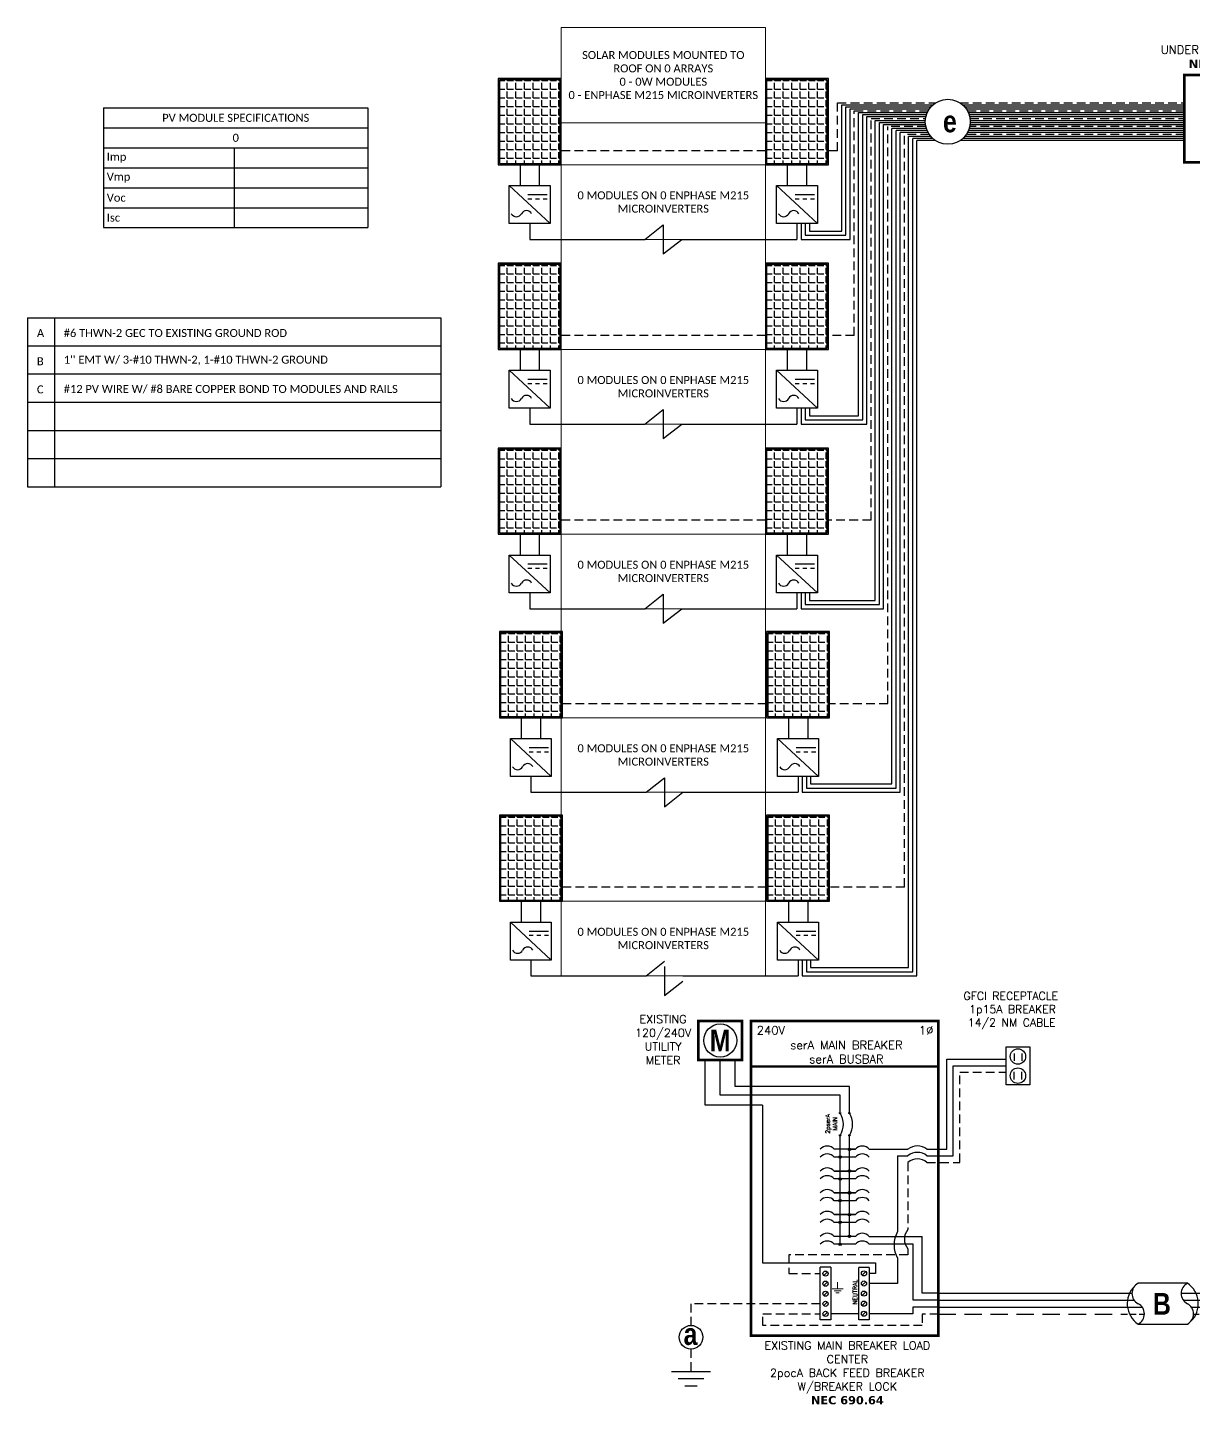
# Model space of a CAD drawing. Header units: feet. Extents: x 14492 to 15290, y 15282 to 15877.
# Drawn here: x 14492 to 14996, y 15282 to 15877 of the extents above; entities that cross this region are included whole.
import ezdxf

# ---------------------------------------------------------------- set-up
doc = ezdxf.new("R2010")
doc.units = ezdxf.units.FT
doc.header["$MEASUREMENT"] = 0
doc.linetypes.add('DASHED', pattern=[0.75, 0.5, -0.25])
doc.linetypes.add('HIDDEN', pattern=[0.375, 0.25, -0.125])
doc.layers.add('TEXT', color=7, linetype='Continuous')
doc.styles.add('ONE LINE TXT', font='techb___.ttf')
doc.styles.get("Standard").update_dxf_attribs({"font": 'simplex.shx'})

# ---------------------------------------------------------------- blocks, each defined once
blk = doc.blocks.new('*T23')
at = {"layer": 'Defpoints', "color": 8, "linetype": 'ByBlock', "lineweight": 0, "transparency": 16777216}
for p, q in [((0, 0), (88.16, 0)), ((0, 0), (0, -409.45)), ((88.16, 0), (88.16, -409.45)), ((0, -41.08), (88.16, -41.08)), ((0, -59.24), (88.16, -59.24)), ((0, -91.46), (88.16, -91.46)), ((0, -138.99), (88.16, -138.99)), ((0, -171.21), (88.16, -171.21)), ((0, -218.74), (88.16, -218.74)), ((0, -250.97), (88.16, -250.97)), ((0, -297.99), (88.16, -297.99)), ((0, -330.21), (88.16, -330.21)), ((0, -377.23), (88.16, -377.23)), ((0, -409.45), (88.16, -409.45))]:
    blk.add_line(p, q, dxfattribs=at)
at = {"color": 0, "linetype": 'Continuous', "transparency": 16777216, "char_height": 3.4544, "width": 83.574, "attachment_point": 5}
for s, insert in [('{\\fCalibri|b0|i0|c0;SOLAR MODULES MOUNTED TO ROOF ON 0 ARRAYS^J0 - 0W MODULES^J0 - ENPHASE M215 MICROINVERTERS', (44.08, -20.54)), ('{\\fCalibri|b0|i0|c0;', (44.08, -50.16)), ('{\\fCalibri|b0|i0|c0;0 MODULES ON 0 ENPHASE M215 MICROINVERTERS', (44.08, -75.35)), ('{\\fCalibri|b0|i0|c0;', (44.08, -115.23)), ('{\\fCalibri|b0|i0|c0;0 MODULES ON 0 ENPHASE M215 MICROINVERTERS', (44.08, -155.1)), ('{\\fCalibri|b0|i0|c0;', (44.08, -194.98)), ('{\\fCalibri|b0|i0|c0;0 MODULES ON 0 ENPHASE M215 MICROINVERTERS', (44.08, -234.86)), ('{\\fCalibri|b0|i0|c0;', (44.08, -274.48)), ('{\\fCalibri|b0|i0|c0;0 MODULES ON 0 ENPHASE M215 MICROINVERTERS', (44.08, -314.1)), ('{\\fCalibri|b0|i0|c0;', (44.08, -353.72)), ('{\\fCalibri|b0|i0|c0;0 MODULES ON 0 ENPHASE M215 MICROINVERTERS', (44.08, -393.34))]:
    blk.add_mtext(s, dxfattribs=dict(at, insert=insert))
blk = doc.blocks.new('*U13')
at = {"color": 7, "linetype": 'Continuous'}
for p, q in [((-7.14, 13.31), (-28.39, 13.31)), ((-28.39, -4.31), (-7.14, -4.31))]:
    blk.add_line(p, q, dxfattribs=at)
at = {"color": 7}
for p, q in [((-35.53, 9), (-31.05, 9)), ((-9.81, 9), (0, 9))]:
    blk.add_line(p, q, dxfattribs=at)
at = {"color": 10}
for p, q in [((-35.53, 6), (-30.11, 6)), ((-8.87, 6), (0, 6))]:
    blk.add_line(p, q, dxfattribs=at)
at = {"color": 253}
for p, q in [((-35.53, 3), (-26.66, 3)), ((-5.41, 3), (0, 3))]:
    blk.add_line(p, q, dxfattribs=at)
at = {"color": 92, "linetype": 'HIDDEN', "ltscale": 10}
for p, q in [((-4.48, 0), (0, 0)), ((-35.53, 0), (-25.72, 0))]:
    blk.add_line(p, q, dxfattribs=at)
at = {"color": 7, "linetype": 'Continuous'}
for centre, start, end in [((-22.54, 4.5), 133.97324, 236.42648), ((-12.99, 4.5), 313.97324, 56.42648)]:
    blk.add_arc(centre, 10.58, start, end, dxfattribs=at)
at = {"linetype": 'Continuous'}
for centre, start, end in [((-26.08, 8.91), 117.66392, 242.33608), ((-4.83, 8.91), 117.66392, 242.33608), ((-30.7, 0.09), 297.66392, 62.33608), ((-9.45, 0.09), 297.66392, 62.33608)]:
    blk.add_arc(centre, 4.98, start, end, dxfattribs=at)
blk = doc.blocks.new('*U21')
at = {"color": 7}
blk.add_line((-79.14, 9), (0, 9), dxfattribs=at)
at = {"color": 10}
blk.add_line((-79.14, 6), (0, 6), dxfattribs=at)
at = {"color": 253}
blk.add_line((-79.14, 3), (0, 3), dxfattribs=at)
at = {"color": 92, "linetype": 'DASHED', "ltscale": 15}
blk.add_line((-79.14, 0), (0, 0), dxfattribs=at)
blk = doc.blocks.new('breakerPanel')
at = {"linetype": 'Continuous'}
h = blk.add_hatch(color=1, dxfattribs=at)
h.dxf.hatch_style = 1
edge = h.paths.add_edge_path()
edge.add_arc((-42.47, 86.8), 0.291, 0, 360)
h = blk.add_hatch(color=1, dxfattribs=at)
h.dxf.hatch_style = 1
edge = h.paths.add_edge_path()
edge.add_arc((-38.44, 86.8), 0.291, 0, 360)
h = blk.add_hatch(color=1, dxfattribs=at)
h.dxf.hatch_style = 1
edge = h.paths.add_edge_path()
edge.add_arc((-42.47, 77.16), 0.291, 0, 360)
h = blk.add_hatch(color=1, dxfattribs=at)
h.dxf.hatch_style = 1
edge = h.paths.add_edge_path()
edge.add_arc((-38.44, 77.16), 0.291, 0, 360)
h = blk.add_hatch(color=1, dxfattribs=at)
h.dxf.hatch_style = 1
edge = h.paths.add_edge_path()
edge.add_arc((-38.44, 71.16), 0.528, 0, 360)
h = blk.add_hatch(color=1, dxfattribs=at)
h.dxf.hatch_style = 1
edge = h.paths.add_edge_path()
edge.add_arc((-42.47, 67.78), 0.528, 0, 360)
h = blk.add_hatch(color=1, dxfattribs=at)
h.dxf.hatch_style = 1
edge = h.paths.add_edge_path()
edge.add_arc((-38.44, 61.76), 0.528, 0, 360)
h = blk.add_hatch(color=1, dxfattribs=at)
h.dxf.hatch_style = 1
edge = h.paths.add_edge_path()
edge.add_arc((-42.47, 58.38), 0.528, 0, 360)
h = blk.add_hatch(color=1, dxfattribs=at)
h.dxf.hatch_style = 1
edge = h.paths.add_edge_path()
edge.add_arc((-42.47, 48.98), 0.528, 0, 360)
h = blk.add_hatch(color=1, dxfattribs=at)
h.dxf.hatch_style = 1
edge = h.paths.add_edge_path()
edge.add_arc((-38.44, 52.36), 0.528, 0, 360)
h = blk.add_hatch(color=1, dxfattribs=at)
h.dxf.hatch_style = 1
edge = h.paths.add_edge_path()
edge.add_arc((-38.44, 42.95), 0.528, 0, 360)
h = blk.add_hatch(color=1, dxfattribs=at)
h.dxf.hatch_style = 1
edge = h.paths.add_edge_path()
edge.add_arc((-42.47, 39.58), 0.528, 0, 360)
h = blk.add_hatch(color=1, dxfattribs=at)
h.dxf.hatch_style = 1
edge = h.paths.add_edge_path()
edge.add_arc((-42.47, 30.17), 0.528, 0, 360)
h = blk.add_hatch(color=1, dxfattribs=at)
h.dxf.hatch_style = 1
edge = h.paths.add_edge_path()
edge.add_arc((-38.44, 33.55), 0.528, 0, 360)
at = {"color": 155, "true_color": 0x647190}
blk.add_line((-80.92, 126.59), (0, 126.59), dxfattribs=at)
at = {"color": 253, "linetype": 'Continuous'}
for p, q in [((-100.73, 90.2), (-100.73, 109.7)), ((-76.04, 90.2), (-100.73, 90.2)), ((-76.04, 90.2), (-76.04, 22.16)), ((-76.04, 22.16), (-27.25, 22.16)), ((-27.25, 22.16), (-27.25, 17.57)), ((-27.25, 17.57), (-29.89, 17.57)), ((-11.01, 0.16), (-29.89, 0.16)), ((0, 3), (-11.01, 3)), ((-11.01, 3), (-11.01, 0.16))]:
    blk.add_line(p, q, dxfattribs=at)
at = {"color": 10, "linetype": 'Continuous'}
for p, q in [((-94.24, 94.51), (-94.24, 109.7)), ((-42.47, 94.51), (-94.24, 94.51)), ((-42.47, 87.09), (-42.47, 94.51)), ((-42.47, 30.17), (-42.47, 76.87)), ((-35.88, 67.78), (-45.04, 67.78)), ((-35.88, 58.38), (-45.04, 58.38)), ((-35.88, 48.98), (-45.04, 48.98)), ((-35.88, 39.58), (-45.04, 39.58)), ((-35.88, 30.17), (-45.04, 30.17)), ((-10.98, 30.17), (-29.89, 30.17)), ((-10.98, 6), (-10.98, 30.17)), ((0, 6), (-10.98, 6))]:
    blk.add_line(p, q, dxfattribs=at)
at = {"color": 7, "linetype": 'Continuous'}
for p, q in [((-87.75, 98.34), (-87.75, 109.7)), ((-38.44, 98.34), (-87.75, 98.34)), ((-38.44, 87.09), (-38.44, 98.34)), ((-38.44, 61.76), (-38.44, 76.87)), ((-35.88, 71.16), (-45.04, 71.16)), ((-38.44, 71.16), (-35.88, 71.16)), ((-45.04, 61.76), (-35.88, 61.76)), ((-35.88, 61.76), (-45.04, 61.76)), ((-38.44, 52.36), (-38.44, 61.76)), ((-45.04, 52.36), (-35.88, 52.36)), ((-35.88, 52.36), (-45.04, 52.36)), ((-38.44, 42.95), (-38.44, 52.36)), ((-45.04, 42.95), (-35.88, 42.95)), ((-35.88, 42.95), (-45.04, 42.95)), ((-38.44, 33.55), (-38.44, 42.95)), ((-35.88, 33.55), (-45.04, 33.55)), ((-6.96, 9), (-6.96, 33.55))]:
    blk.add_line(p, q, dxfattribs=at)
at = {"lineweight": 50}
blk.add_line((-80.92, 106.95), (0, 106.95), dxfattribs=at)
at = {"color": 7}
for p, q in [((-29.89, 33.55), (-6.96, 33.55)), ((0, 9), (-6.96, 9))]:
    blk.add_line(p, q, dxfattribs=at)
at = {"color": 1, "linetype": 'Continuous'}
for p, q in [((-51.03, -2.51), (-51.03, 20.23)), ((-46.49, 20.23), (-51.03, 20.23)), ((-46.49, 20.23), (-46.49, -2.51)), ((-34.43, -2.43), (-34.43, 20.16)), ((-29.89, 20.16), (-34.43, 20.16)), ((-29.89, 20.16), (-29.89, -2.43)), ((-46.49, -2.51), (-51.03, -2.51)), ((-29.89, -2.43), (-34.43, -2.43))]:
    blk.add_line(p, q, dxfattribs=at)
at = {"color": 4, "linetype": 'Continuous'}
for p, q in [((-47.97, 18.28), (-49.55, 16.71)), ((-31.37, 18.35), (-32.94, 16.78)), ((-47.97, 13.93), (-49.55, 12.36)), ((-31.37, 14), (-32.94, 12.43)), ((-47.97, 9.58), (-49.55, 8.01)), ((-31.37, 9.65), (-32.94, 8.08)), ((-47.97, 5.23), (-49.55, 3.66)), ((-47.97, 0.88), (-49.55, -0.69)), ((-31.37, 5.3), (-32.94, 3.73)), ((-31.37, 0.95), (-32.94, -0.62))]:
    blk.add_line(p, q, dxfattribs=at)
at = {"color": 92, "linetype": 'HIDDEN', "ltscale": 15}
for p, q in [((-51.03, 4.44), (-106.89, 4.44)), ((-106.89, 4.44), (-106.89, -4.87)), ((-75.84, -4.96), (-75.84, 0.09)), ((-75.84, 0.09), (-51.03, 0.09)), ((0, 0), (-6.96, 0)), ((-6.96, -4.96), (-75.84, -4.96)), ((-6.96, 0), (-6.96, -4.96)), ((-106.89, -15.1), (-106.89, -24.84))]:
    blk.add_line(p, q, dxfattribs=at)
at = {"color": 92, "linetype": 'Continuous', "ltscale": 15}
blk.add_line((-34.43, 0.09), (-46.49, 0.09), dxfattribs=at)
at = {"lineweight": 50, "const_width": 1.19}
for points in [[(-103.67, 109.7), (-103.67, 126.59), (-84.82, 126.59), (-84.82, 109.7)], [(-80.92, -9.3), (-80.92, 126.59), (0, 126.59), (0, -9.3)]]:
    blk.add_lwpolyline(points, close=True, dxfattribs=at)
at = {"color": 92, "linetype": 'Continuous', "lineweight": 5, "ltscale": 0.05, "flags": 128}
for points in [[(-43.54, 13.81), (-43.54, 10.97)], [(-45.88, 10.97), (-41.2, 10.97)], [(-42.01, 10.1), (-45.07, 10.1)], [(-42.82, 9.23), (-44.25, 9.23)]]:
    blk.add_lwpolyline(points, dxfattribs=at)
at = {"color": 92, "linetype": 'Continuous', "ltscale": 4, "flags": 128}
for points in [[(-115.37, -24.84), (-98.41, -24.84)], [(-101.35, -27.98), (-112.43, -27.98)], [(-104.29, -31.12), (-109.49, -31.12)]]:
    blk.add_lwpolyline(points, dxfattribs=at)
at = {"linetype": 'Continuous'}
blk.add_circle((-94.24, 118.15), 7.15, dxfattribs=at)
at = {"color": 1, "linetype": 'Continuous'}
for centre, radius in [((-42.47, 86.8), 0.291), ((-38.44, 86.8), 0.291), ((-42.47, 77.16), 0.291), ((-38.44, 77.16), 0.291), ((-38.44, 71.16), 0.528), ((-42.47, 67.78), 0.528), ((-38.44, 61.76), 0.528), ((-42.47, 58.38), 0.528), ((-42.47, 48.98), 0.528), ((-38.44, 52.36), 0.528), ((-38.44, 42.95), 0.528), ((-42.47, 39.58), 0.528), ((-42.47, 30.17), 0.528), ((-38.44, 33.55), 0.528)]:
    blk.add_circle(centre, radius, dxfattribs=at)
at = {"color": 4, "linetype": 'Continuous'}
for centre in [(-48.76, 17.49), (-32.16, 17.57), (-48.76, 13.14), (-32.16, 13.21), (-48.76, 8.79), (-32.16, 8.86), (-48.76, 4.44), (-48.76, 0.09), (-32.16, 4.51), (-32.16, 0.16)]:
    blk.add_circle(centre, 1.11, dxfattribs=at)
at = {"color": 7, "linetype": 'Continuous'}
blk.add_circle((-106.89, -9.99), 5.11, dxfattribs=at)
at = {"color": 1, "linetype": 'Continuous'}
for centre, radius, start, end in [((-50.14, 81.98), 9.06, 327.87082, 32.12918), ((-46.11, 81.98), 9.06, 327.87082, 32.12918), ((-48.03, 68.62), 3.93, 40.3392, 139.6608), ((-32.88, 68.62), 3.93, 40.3392, 139.6608), ((-48.03, 65.24), 3.93, 40.3392, 139.6608), ((-32.88, 65.24), 3.93, 40.3392, 139.6608), ((-48.03, 59.21), 3.93, 40.3392, 139.6608), ((-48.03, 55.84), 3.93, 40.3392, 139.6608), ((-32.88, 59.21), 3.93, 40.3392, 139.6608), ((-32.88, 55.84), 3.93, 40.3392, 139.6608), ((-48.03, 49.81), 3.93, 40.3392, 139.6608), ((-32.88, 49.81), 3.93, 40.3392, 139.6608), ((-48.03, 46.43), 3.93, 40.3392, 139.6608), ((-32.88, 46.43), 3.93, 40.3392, 139.6608), ((-48.03, 40.41), 3.93, 40.3392, 139.6608), ((-32.88, 40.41), 3.93, 40.3392, 139.6608), ((-48.03, 37.03), 3.93, 40.3392, 139.6608), ((-32.88, 37.03), 3.93, 40.3392, 139.6608), ((-48.03, 31.01), 3.93, 40.3392, 139.6608), ((-48.03, 27.63), 3.93, 40.3392, 139.6608), ((-32.88, 31.01), 3.93, 40.3392, 139.6608), ((-32.88, 27.63), 3.93, 40.3392, 139.6608)]:
    blk.add_arc(centre, radius, start, end, dxfattribs=at)
at = {"color": 253, "linetype": 'Continuous', "style": 'ONE LINE TXT'}
blk.add_text('M', height=9.38, dxfattribs=at).set_placement((-98.8, 113.43))
at = {"color": 4, "linetype": 'Continuous'}
blk.add_text('NEUTRAL', height=1.874, rotation=90, dxfattribs=at).set_placement((-35.08, 4.08))
at = {"color": 1, "attachment_point": 5}
for s, width, gutter_width, heights, insert, char_height in [('EXISTING\\P120/240V UTILITY METER', 0.0523, 7.17, [0], (-118.95, 118.48), 3.5433), ('240V', 0.1481, 0.75, [0], (-72.39, 122.54), 3.658), ('1∅', 0.1481, 0.75, [0], (-5.31, 122.54), 3.658), ('serA MAIN BREAKER\\PserA BUSBAR', 72.4998, 0.75, [0], (-39.75, 113.14), 3.6576), ('EXISTING MAIN BREAKER LOAD CENTER\\P2pocA BACK FEED BREAKER W/BREAKER LOCK\\P{\\fVerdana|b1|i0|c0|p34;NEC 690.64}', 79.2627, 97.94, [154.49], (-39.35, -25.39), 3.5433)]:
    blk.add_mtext_dynamic_manual_height_columns(s, width=width, gutter_width=gutter_width, heights=heights, dxfattribs=dict(at, insert=insert, char_height=char_height))
at = {"color": 4, "linetype": 'Continuous', "insert": (-46.25, 82.15), "char_height": 1.874, "attachment_point": 5, "rotation": 90}
blk.add_mtext_dynamic_manual_height_columns('2pserA\\PMAIN', width=0.1481, gutter_width=0.75, heights=[0], dxfattribs=at)
at = {"color": 1, "linetype": 'Continuous', "insert": (-110.08, -3.93), "char_height": 9.3833, "attachment_point": 1, "style": 'ONE LINE TXT'}
blk.add_mtext_dynamic_manual_height_columns('{\\W1;\\C256;a}', width=0.1385, gutter_width=2.13, heights=[0], dxfattribs=at)
blk = doc.blocks.new('*U17')
at = {"color": 7}
blk.add_blockref('breakerPanel', (0, 0), dxfattribs=at)
blk = doc.blocks.new('8x8box')
at = {"lineweight": 50, "const_width": 1.19}
blk.add_lwpolyline([(37.78, 0), (0, 0), (0, 37.78), (37.78, 37.78)], close=True, dxfattribs=at)
at = {"color": 1, "char_height": 3.6576, "attachment_point": 5}
for s, width, insert in [(' \\PMOUNTED \\PUNDER SOLAR MODULE\\P{\\fVerdana|b1|i0|c0|p34;NEC 690.34}', 73.0127, (18.01, 51.7)), ('8"x8"  JUNCTION BOX ', 0.4767, (19.03, 19.26))]:
    blk.add_mtext_dynamic_manual_height_columns(s, width=width, gutter_width=7.17, heights=[0], dxfattribs=dict(at, insert=insert))
blk = doc.blocks.new('*T24')
at = {"linetype": 'ByBlock', "lineweight": -2, "transparency": 16777216}
for p, q in [((0, 0), (178.52, 0)), ((0, 0), (0, -72.97)), ((11.58, 0), (11.58, -72.97)), ((178.52, 0), (178.52, -72.97)), ((0, -12.11), (178.52, -12.11)), ((0, -24.28), (178.52, -24.28)), ((0, -36.46), (178.52, -36.46)), ((0, -48.64), (178.52, -48.64)), ((0, -60.81), (178.52, -60.81)), ((0, -72.97), (178.52, -72.97))]:
    blk.add_line(p, q, dxfattribs=at)
at = {"color": 0, "linetype": 'Continuous', "transparency": 16777216, "char_height": 3.4544, "attachment_point": 7}
for s, insert, width in [('{\\fCalibri|b0|i0|c0;A', (4.06, -8.36), 3.4544), ('{\\fCalibri|b0|i0|c0;#6 THWN-2 GEC TO EXISTING GROUND ROD', (15.65, -8.36), 158.8095), ('{\\fCalibri|b0|i0|c0;B', (4.06, -20.53), 3.4544), ("{\\fCalibri|b0|i0|c0;1'' EMT W/ 3-#10 THWN-2, 1-#10 THWN-2 GROUND", (15.65, -20.53), 158.8095), ('{\\fCalibri|b0|i0|c0;C', (4.06, -32.71), 3.4544), ('{\\fCalibri|b0|i0|c0;#12 PV WIRE W/ #8 BARE COPPER BOND TO MODULES AND RAILS', (15.65, -32.71), 158.8095), ('{\\fCalibri|b0|i0|c0;', (4.06, -44.89), 3.4544), ('{\\fCalibri|b0|i0|c0;', (15.65, -44.89), 158.8095), ('{\\fCalibri|b0|i0|c0;', (4.06, -57.06), 3.4544), ('{\\fCalibri|b0|i0|c0;', (15.65, -57.06), 158.8095), ('{\\fCalibri|b0|i0|c0;', (4.06, -69.22), 3.4544), ('{\\fCalibri|b0|i0|c0;', (15.65, -69.22), 158.8095)]:
    blk.add_mtext(s, dxfattribs=dict(at, insert=insert, width=width))
blk = doc.blocks.new('*T22')
at = {"color": 0, "lineweight": -2, "transparency": 16777216}
for p, q in [((0, 0), (114.19, 0)), ((0, 0), (0, -51.69)), ((114.19, 0), (114.19, -51.69)), ((0, -8.62), (114.19, -8.62)), ((0, -17.23), (114.19, -17.23)), ((56.41, -17.23), (56.41, -51.69)), ((0, -25.85), (114.19, -25.85)), ((0, -34.46), (114.19, -34.46)), ((0, -43.08), (114.19, -43.08)), ((0, -51.69), (114.19, -51.69))]:
    blk.add_line(p, q, dxfattribs=at)
at = {"color": 0, "linetype": 'Continuous', "transparency": 16777216, "char_height": 3.4544}
for s, insert, width, attachment_point in [('{\\fCalibri|b0|i0|c0;PV MODULE SPECIFICATIONS', (57.09, -4.31), 111.433, 5), ('{\\fCalibri|b0|i0|c0;0', (57.09, -12.92), 111.433, 5), ('{\\fCalibri|b0|i0|c0;Imp', (1.38, -21.54), 53.6551, 4), ('{\\fCalibri|b0|i0|c0;', (57.78, -21.54), 55.0254, 4), ('{\\fCalibri|b0|i0|c0;Vmp', (1.38, -30.15), 53.6551, 4), ('{\\fCalibri|b0|i0|c0;', (57.78, -30.15), 55.0254, 4), ('{\\fCalibri|b0|i0|c0;Voc', (1.38, -38.77), 53.6551, 4), ('{\\fCalibri|b0|i0|c0;', (57.78, -38.77), 55.0254, 4), ('{\\fCalibri|b0|i0|c0;Isc', (1.38, -47.39), 53.6551, 4), ('{\\fCalibri|b0|i0|c0;', (57.78, -47.39), 55.0254, 4)]:
    blk.add_mtext(s, dxfattribs=dict(at, insert=insert, width=width, attachment_point=attachment_point))
blk = doc.blocks.new('gfci1')
at = {"color": 7, "linetype": 'Continuous'}
for p, q in [((33.46, 0), (33.46, 38.87)), ((33.46, 38.87), (59.14, 38.87)), ((62.57, 41.42), (62.57, 38.21)), ((65.87, 41.42), (65.87, 38.21)), ((62.57, 30.17), (62.57, 33.39)), ((65.87, 30.17), (65.87, 33.39)), ((0, 0), (16.69, 0)), ((24.94, 0), (33.46, 0))]:
    blk.add_line(p, q, dxfattribs=at)
at = {"color": 253, "linetype": 'Continuous'}
for p, q in [((36.28, -2.82), (36.28, 36.06)), ((36.28, 36.06), (59.14, 36.06)), ((12.22, -2.82), (16.69, -2.82)), ((12.22, -2.82), (12.22, -35.5)), ((24.94, -2.82), (36.28, -2.82)), ((12.22, -47.07), (12.22, -57.95)), ((12.22, -57.95), (0, -57.95))]:
    blk.add_line(p, q, dxfattribs=at)
at = {"color": 7}
blk.add_line((16.69, -45.52), (16.69, -45.52), dxfattribs=at)
at = {"color": 7, "linetype": 'Continuous'}
blk.add_lwpolyline([(59.14, 44.31), (69.3, 44.31), (69.3, 27.81), (59.14, 27.81)], close=True, dxfattribs=at)
for centre in [(64.22, 40.06), (64.22, 31.78)]:
    blk.add_circle(centre, 3.33, dxfattribs=at)
blk.add_arc((20.81, -4.99), 6.47, 50.39049, 129.60951, dxfattribs=at)
at = {"color": 253, "linetype": 'Continuous'}
for centre, radius, start, end in [((20.81, -7.8), 6.47, 50.39049, 129.60951), ((22.72, -41.29), 11.99, 151.17036, 208.82964)]:
    blk.add_arc(centre, radius, start, end, dxfattribs=at)
at = {"layer": 'TEXT', "color": 92, "linetype": 'HIDDEN', "ltscale": 15}
for p, q in [((39.09, -5.63), (39.09, 33.24)), ((39.09, 33.24), (59.14, 33.24)), ((16.69, -5.63), (16.69, -34.69)), ((24.94, -5.63), (39.09, -5.63)), ((16.69, -45.52), (-34.69, -45.52)), ((-34.69, -45.52), (-34.69, -53.67)), ((16.69, -42.94), (16.69, -45.52)), ((-34.69, -53.67), (-21.14, -53.67))]:
    blk.add_line(p, q, dxfattribs=at)
at = {"layer": 'TEXT', "color": 92, "linetype": 'Continuous', "ltscale": 15}
for centre, start, end in [((20.81, -10.62), 50.39049, 129.60951), ((21.67, -38.81), 140.39049, 219.60951)]:
    blk.add_arc(centre, 6.47, start, end, dxfattribs=at)
at = {"layer": 'TEXT', "color": 1, "insert": (27.72, 67.97), "char_height": 3.4544, "attachment_point": 1}
blk.add_mtext_dynamic_manual_height_columns('\\A1;\\pi12.999;GFCI RECEPTACLE\\P\\pi15.467;1p15A BREAKER\\P\\pi14.891;14/2 NM CABLE', width=71.8931, gutter_width=92.23, heights=[24.13], dxfattribs=at)

msp = doc.modelspace()

# ---------------------------------------------------------------- hatches: boundary and pattern name
at = {"linetype": 'Continuous'}
h = msp.add_hatch(dxfattribs=at)
h.set_pattern_fill('ANGLE', color=256, scale=13.54666)
h.set_pattern_definition([(0, (14759.2367, 3836.1216), (0, 3.7253315), [2.709332, -1.0159995]), (90, (14759.2367, 3836.1216), (-3.7253315, 2e-16), [2.709332, -1.0159995])])
h.paths.add_polyline_path([(14696.23, 15854.42), (14696.23, 15818.24), (14722.46, 15818.24), (14722.46, 15854.42)])
h = msp.add_hatch(dxfattribs=at)
h.set_pattern_fill('ANGLE', color=256, scale=13.54666)
h.set_pattern_definition([(0, (14874.6565, 3836.1216), (0, 3.7253315), [2.709332, -1.0159995]), (90, (14874.6565, 3836.1216), (-3.7253315, 2e-16), [2.709332, -1.0159995])])
h.paths.add_polyline_path([(14811.65, 15854.42), (14811.65, 15818.24), (14837.88, 15818.24), (14837.88, 15854.42)])
h = msp.add_hatch(dxfattribs=at)
h.set_pattern_fill('ANGLE', color=256, scale=13.54666)
h.set_pattern_definition([(0, (14759.2367, 3756.3685), (0, 3.7253315), [2.709332, -1.0159995]), (90, (14759.2367, 3756.3685), (-3.7253315, 2e-16), [2.709332, -1.0159995])])
h.paths.add_polyline_path([(14696.23, 15774.67), (14696.23, 15738.48), (14722.46, 15738.48), (14722.46, 15774.67)])
h = msp.add_hatch(dxfattribs=at)
h.set_pattern_fill('ANGLE', color=256, scale=13.54666)
h.set_pattern_definition([(0, (14874.6565, 3756.3685), (0, 3.7253315), [2.709332, -1.0159995]), (90, (14874.6565, 3756.3685), (-3.7253315, 2e-16), [2.709332, -1.0159995])])
h.paths.add_polyline_path([(14811.65, 15774.67), (14811.65, 15738.48), (14837.88, 15738.48), (14837.88, 15774.67)])
h = msp.add_hatch(dxfattribs=at)
h.set_pattern_fill('ANGLE', color=256, scale=13.54666)
h.set_pattern_definition([(0, (14759.2367, 3676.6153), (0, 3.7253315), [2.709332, -1.0159995]), (90, (14759.2367, 3676.6153), (-3.7253315, 2e-16), [2.709332, -1.0159995])])
h.paths.add_polyline_path([(14696.23, 15694.91), (14696.23, 15658.73), (14722.46, 15658.73), (14722.46, 15694.91)])
h = msp.add_hatch(dxfattribs=at)
h.set_pattern_fill('ANGLE', color=256, scale=13.54666)
h.set_pattern_definition([(0, (14874.6565, 3676.6153), (0, 3.7253315), [2.709332, -1.0159995]), (90, (14874.6565, 3676.6153), (-3.7253315, 2e-16), [2.709332, -1.0159995])])
h.paths.add_polyline_path([(14811.65, 15694.91), (14811.65, 15658.73), (14837.88, 15658.73), (14837.88, 15694.91)])
h = msp.add_hatch(dxfattribs=at)
h.set_pattern_fill('ANGLE', color=256, scale=13.54666)
h.set_pattern_definition([(0, (14759.7457, 3597.3712), (0, 3.7253315), [2.709332, -1.0159995]), (90, (14759.7457, 3597.3712), (-3.7253315, 2e-16), [2.709332, -1.0159995])])
h.paths.add_polyline_path([(14696.73, 15615.67), (14696.73, 15579.49), (14722.97, 15579.49), (14722.97, 15615.67)])
h = msp.add_hatch(dxfattribs=at)
h.set_pattern_fill('ANGLE', color=256, scale=13.54666)
h.set_pattern_definition([(0, (14875.1656, 3597.3712), (0, 3.7253315), [2.709332, -1.0159995]), (90, (14875.1656, 3597.3712), (-3.7253315, 2e-16), [2.709332, -1.0159995])])
h.paths.add_polyline_path([(14812.15, 15615.67), (14812.15, 15579.49), (14838.39, 15579.49), (14838.39, 15615.67)])
h = msp.add_hatch(dxfattribs=at)
h.set_pattern_fill('ANGLE', color=256, scale=13.54666)
h.set_pattern_definition([(0, (14759.7457, 3518.127), (0, 3.7253315), [2.709332, -1.0159995]), (90, (14759.7457, 3518.127), (-3.7253315, 2e-16), [2.709332, -1.0159995])])
h.paths.add_polyline_path([(14696.73, 15536.42), (14696.73, 15500.24), (14722.97, 15500.24), (14722.97, 15536.42)])
h = msp.add_hatch(dxfattribs=at)
h.set_pattern_fill('ANGLE', color=256, scale=13.54666)
h.set_pattern_definition([(0, (14875.1656, 3518.127), (0, 3.7253315), [2.709332, -1.0159995]), (90, (14875.1656, 3518.127), (-3.7253315, 2e-16), [2.709332, -1.0159995])])
h.paths.add_polyline_path([(14812.15, 15536.42), (14812.15, 15500.24), (14838.39, 15500.24), (14838.39, 15536.42)])

# ---------------------------------------------------------------- linework, layer by layer
at = {"color": 92, "linetype": 'HIDDEN', "ltscale": 15}
for p, q in [((14842.36, 15823.78), (14842.36, 15844.52)), ((14842.36, 15844.52), (14884.79, 15844.52)), ((14895.12, 15844.52), (14992.16, 15844.52)), ((14849.57, 15841.07), (14881.5, 15841.07)), ((14849.57, 15744.02), (14849.57, 15841.07)), ((14898.41, 15841.07), (14992.16, 15841.07)), ((14856.78, 15837.63), (14880.33, 15837.63)), ((14856.78, 15664.27), (14856.78, 15837.63)), ((14880.47, 15834.19), (14863.99, 15834.19)), ((14863.99, 15585.12), (14863.99, 15834.19)), ((14992.16, 15834.19), (14899.44, 15834.19)), ((14899.58, 15837.63), (14992.16, 15837.63)), ((14871.2, 15505.87), (14871.2, 15830.75)), ((14881.97, 15830.75), (14871.2, 15830.75)), ((14992.16, 15830.75), (14897.93, 15830.75)), ((14842.36, 15823.78), (14838.39, 15823.78)), ((14849.57, 15744.02), (14838.39, 15744.02)), ((14856.78, 15664.27), (14838.39, 15664.27)), ((14863.99, 15585.03), (14838.9, 15585.03)), ((14871.2, 15505.78), (14838.9, 15505.78))]:
    msp.add_line(p, q, dxfattribs=at)
at = {"color": 253, "linetype": 'Continuous'}
for p, q in [((14844.17, 15789.11), (14844.17, 15843.66)), ((14844.17, 15843.66), (14883.62, 15843.66)), ((14851.37, 15840.21), (14881.07, 15840.21)), ((14851.37, 15709.36), (14851.37, 15840.21)), ((14896.29, 15843.66), (14992.16, 15843.66)), ((14898.84, 15840.21), (14992.16, 15840.21)), ((14858.58, 15836.77), (14880.25, 15836.77)), ((14858.58, 15629.6), (14858.58, 15836.77)), ((14880.7, 15833.33), (14865.79, 15833.33)), ((14865.79, 15550.36), (14865.79, 15833.33)), ((14992.16, 15833.33), (14899.21, 15833.33)), ((14899.66, 15836.77), (14992.16, 15836.77)), ((14873, 15471.12), (14873, 15829.88)), ((14882.65, 15829.88), (14873, 15829.88)), ((14992.16, 15829.88), (14897.26, 15829.88)), ((14830.17, 15789.11), (14844.17, 15789.11)), ((14830.17, 15709.36), (14851.37, 15709.36)), ((14830.17, 15629.6), (14858.58, 15629.6)), ((14830.68, 15550.36), (14865.79, 15550.36)), ((14830.68, 15471.12), (14873, 15471.12))]:
    msp.add_line(p, q, dxfattribs=at)
at = {"color": 10, "linetype": 'Continuous'}
for p, q in [((14845.97, 15787.31), (14845.97, 15842.79)), ((14845.97, 15842.79), (14882.74, 15842.79)), ((14853.18, 15839.35), (14880.74, 15839.35)), ((14853.18, 15707.55), (14853.18, 15839.35)), ((14897.17, 15842.79), (14992.16, 15842.79)), ((14899.17, 15839.35), (14992.16, 15839.35)), ((14860.38, 15835.91), (14880.25, 15835.91)), ((14860.38, 15627.8), (14860.38, 15835.91)), ((14881.02, 15832.47), (14867.59, 15832.47)), ((14867.59, 15548.56), (14867.59, 15832.47)), ((14992.16, 15832.47), (14898.89, 15832.47)), ((14899.66, 15835.91), (14992.16, 15835.91)), ((14874.8, 15469.31), (14874.8, 15829.02)), ((14883.5, 15829.02), (14874.8, 15829.02)), ((14992.16, 15829.02), (14896.41, 15829.02)), ((14828.37, 15787.31), (14845.97, 15787.31)), ((14828.37, 15707.55), (14853.18, 15707.55)), ((14828.37, 15627.8), (14860.38, 15627.8)), ((14828.88, 15548.56), (14867.59, 15548.56)), ((14828.88, 15469.31), (14874.8, 15469.31))]:
    msp.add_line(p, q, dxfattribs=at)
at = {"linetype": 'Continuous'}
for p, q in [((14847.77, 15785.51), (14847.77, 15841.93)), ((14847.77, 15841.93), (14882.05, 15841.93)), ((14854.98, 15838.49), (14880.49, 15838.49)), ((14854.98, 15705.75), (14854.98, 15838.49)), ((14897.86, 15841.93), (14992.16, 15841.93)), ((14899.42, 15838.49), (14992.16, 15838.49)), ((14862.19, 15835.05), (14880.32, 15835.05)), ((14862.19, 15626), (14862.19, 15835.05)), ((14899.59, 15835.05), (14992.16, 15835.05)), ((14881.44, 15831.61), (14869.4, 15831.61)), ((14869.4, 15546.76), (14869.4, 15831.61)), ((14876.6, 15467.51), (14876.6, 15828.16)), ((14884.63, 15828.16), (14876.6, 15828.16)), ((14992.16, 15828.16), (14895.28, 15828.16)), ((14992.16, 15831.61), (14898.47, 15831.61)), ((14705.19, 15817.73), (14705.19, 15808.72)), ((14713.5, 15817.73), (14713.5, 15808.72)), ((14820.61, 15817.73), (14820.61, 15808.72)), ((14828.92, 15817.73), (14828.92, 15808.72)), ((14700.52, 15808.72), (14718.17, 15808.72)), ((14700.52, 15792.32), (14700.52, 15808.72)), ((14700.52, 15808.72), (14718.17, 15792.32)), ((14718.17, 15808.72), (14718.17, 15792.32)), ((14815.94, 15808.72), (14833.59, 15808.72)), ((14815.94, 15792.32), (14815.94, 15808.72)), ((14815.94, 15808.72), (14833.59, 15792.32)), ((14833.59, 15808.72), (14833.59, 15792.32)), ((14718.17, 15792.32), (14700.52, 15792.32)), ((14833.59, 15792.32), (14815.94, 15792.32)), ((14826.57, 15785.51), (14847.77, 15785.51)), ((14705.19, 15737.97), (14705.19, 15728.96)), ((14713.5, 15737.97), (14713.5, 15728.96)), ((14820.61, 15737.97), (14820.61, 15728.96)), ((14828.92, 15737.97), (14828.92, 15728.96)), ((14700.52, 15728.96), (14718.17, 15728.96)), ((14700.52, 15712.57), (14700.52, 15728.96)), ((14700.52, 15728.96), (14718.17, 15712.57)), ((14718.17, 15728.96), (14718.17, 15712.57)), ((14815.94, 15728.96), (14833.59, 15728.96)), ((14815.94, 15712.57), (14815.94, 15728.96)), ((14815.94, 15728.96), (14833.59, 15712.57)), ((14833.59, 15728.96), (14833.59, 15712.57)), ((14718.17, 15712.57), (14700.52, 15712.57)), ((14833.59, 15712.57), (14815.94, 15712.57)), ((14826.57, 15705.75), (14854.98, 15705.75)), ((14705.19, 15658.22), (14705.19, 15649.21)), ((14713.5, 15658.22), (14713.5, 15649.21)), ((14820.61, 15658.22), (14820.61, 15649.21)), ((14828.92, 15658.22), (14828.92, 15649.21)), ((14700.52, 15649.21), (14718.17, 15649.21)), ((14700.52, 15632.82), (14700.52, 15649.21)), ((14700.52, 15649.21), (14718.17, 15632.82)), ((14718.17, 15649.21), (14718.17, 15632.82)), ((14815.94, 15649.21), (14833.59, 15649.21)), ((14815.94, 15632.82), (14815.94, 15649.21)), ((14815.94, 15649.21), (14833.59, 15632.82)), ((14833.59, 15649.21), (14833.59, 15632.82)), ((14718.17, 15632.82), (14700.52, 15632.82)), ((14833.59, 15632.82), (14815.94, 15632.82)), ((14826.57, 15626), (14862.19, 15626)), ((14705.7, 15578.98), (14705.7, 15569.97)), ((14714.01, 15578.98), (14714.01, 15569.97)), ((14821.12, 15578.98), (14821.12, 15569.97)), ((14829.43, 15578.98), (14829.43, 15569.97)), ((14701.03, 15569.97), (14718.68, 15569.97)), ((14701.03, 15553.57), (14701.03, 15569.97)), ((14701.03, 15569.97), (14718.68, 15553.57)), ((14718.68, 15569.97), (14718.68, 15553.57)), ((14816.45, 15569.97), (14834.1, 15569.97)), ((14816.45, 15553.57), (14816.45, 15569.97)), ((14816.45, 15569.97), (14834.1, 15553.57)), ((14834.1, 15569.97), (14834.1, 15553.57)), ((14718.68, 15553.57), (14701.03, 15553.57)), ((14834.1, 15553.57), (14816.45, 15553.57)), ((14827.08, 15546.76), (14869.4, 15546.76)), ((14705.7, 15499.73), (14705.7, 15490.72)), ((14714.01, 15499.73), (14714.01, 15490.72)), ((14821.12, 15499.73), (14821.12, 15490.72)), ((14829.43, 15499.73), (14829.43, 15490.72)), ((14701.03, 15490.72), (14718.68, 15490.72)), ((14701.03, 15474.33), (14701.03, 15490.72)), ((14701.03, 15490.72), (14718.68, 15474.33)), ((14718.68, 15490.72), (14718.68, 15474.33)), ((14816.45, 15490.72), (14834.1, 15490.72)), ((14816.45, 15474.33), (14816.45, 15490.72)), ((14816.45, 15490.72), (14834.1, 15474.33)), ((14834.1, 15490.72), (14834.1, 15474.33)), ((14718.68, 15474.33), (14701.03, 15474.33)), ((14834.1, 15474.33), (14816.45, 15474.33)), ((14827.08, 15467.51), (14876.6, 15467.51))]:
    msp.add_line(p, q, dxfattribs=at)
at = {"color": 7, "linetype": 'Continuous'}
for p, q in [((14716.94, 15804.72), (14708.55, 15804.72)), ((14710.3, 15802.91), (14708.55, 15802.91)), ((14713.62, 15802.91), (14711.87, 15802.91)), ((14716.94, 15802.91), (14715.19, 15802.91)), ((14832.36, 15804.72), (14823.97, 15804.72)), ((14825.72, 15802.91), (14823.97, 15802.91)), ((14829.04, 15802.91), (14827.29, 15802.91)), ((14832.36, 15802.91), (14830.61, 15802.91)), ((14759.1, 15785.51), (14767.05, 15791.77)), ((14767.05, 15791.77), (14767.05, 15779.24)), ((14767.05, 15779.24), (14775.01, 15785.51)), ((14716.94, 15724.97), (14708.55, 15724.97)), ((14710.3, 15723.15), (14708.55, 15723.15)), ((14713.62, 15723.15), (14711.87, 15723.15)), ((14716.94, 15723.15), (14715.19, 15723.15)), ((14832.36, 15724.97), (14823.97, 15724.97)), ((14825.72, 15723.15), (14823.97, 15723.15)), ((14829.04, 15723.15), (14827.29, 15723.15)), ((14832.36, 15723.15), (14830.61, 15723.15)), ((14759.1, 15705.75), (14767.05, 15712.02)), ((14767.05, 15712.02), (14767.05, 15699.49)), ((14767.05, 15699.49), (14775.01, 15705.75)), ((14716.94, 15645.22), (14708.55, 15645.22)), ((14710.3, 15643.4), (14708.55, 15643.4)), ((14713.62, 15643.4), (14711.87, 15643.4)), ((14716.94, 15643.4), (14715.19, 15643.4)), ((14832.36, 15645.22), (14823.97, 15645.22)), ((14825.72, 15643.4), (14823.97, 15643.4)), ((14829.04, 15643.4), (14827.29, 15643.4)), ((14832.36, 15643.4), (14830.61, 15643.4)), ((14759.1, 15626), (14767.05, 15632.26)), ((14767.05, 15632.26), (14767.05, 15619.74)), ((14767.05, 15619.74), (14775.01, 15626)), ((14717.45, 15565.97), (14709.06, 15565.97)), ((14832.87, 15565.97), (14824.48, 15565.97)), ((14710.81, 15564.16), (14709.06, 15564.16)), ((14714.13, 15564.16), (14712.38, 15564.16)), ((14717.45, 15564.16), (14715.7, 15564.16)), ((14826.23, 15564.16), (14824.48, 15564.16)), ((14829.55, 15564.16), (14827.8, 15564.16)), ((14832.87, 15564.16), (14831.12, 15564.16)), ((14759.61, 15546.76), (14767.56, 15553.02)), ((14767.56, 15553.02), (14767.56, 15540.49)), ((14767.56, 15540.49), (14775.52, 15546.76)), ((14717.45, 15486.73), (14709.06, 15486.73)), ((14710.81, 15484.91), (14709.06, 15484.91)), ((14714.13, 15484.91), (14712.38, 15484.91)), ((14717.45, 15484.91), (14715.7, 15484.91)), ((14832.87, 15486.73), (14824.48, 15486.73)), ((14826.23, 15484.91), (14824.48, 15484.91)), ((14829.55, 15484.91), (14827.8, 15484.91)), ((14832.87, 15484.91), (14831.12, 15484.91)), ((14759.61, 15467.51), (14767.56, 15473.78)), ((14767.56, 15471.51), (14767.56, 15458.98)), ((14767.56, 15458.98), (14775.52, 15465.25))]:
    msp.add_line(p, q, dxfattribs=at)
at = {"linetype": 'Continuous', "flags": 128}
for points in [[(14695.72, 15854.93), (14695.72, 15817.73), (14722.97, 15817.73), (14722.97, 15854.93), (14695.72, 15854.93)], [(14811.14, 15854.93), (14811.14, 15817.73), (14838.39, 15817.73), (14838.39, 15854.93), (14811.14, 15854.93)], [(14709.34, 15792.32), (14709.34, 15785.51)], [(14824.76, 15792.32), (14824.76, 15785.51)], [(14826.57, 15792.32), (14826.57, 15785.51)], [(14709.34, 15785.51), (14759.1, 15785.51)], [(14775.01, 15785.51), (14824.76, 15785.51)], [(14695.72, 15775.17), (14695.72, 15737.97), (14722.97, 15737.97), (14722.97, 15775.17), (14695.72, 15775.17)], [(14811.14, 15775.17), (14811.14, 15737.97), (14838.39, 15737.97), (14838.39, 15775.17), (14811.14, 15775.17)], [(14709.34, 15712.57), (14709.34, 15705.75)], [(14824.76, 15712.57), (14824.76, 15705.75)], [(14826.57, 15712.57), (14826.57, 15705.75)], [(14709.34, 15705.75), (14759.1, 15705.75)], [(14775.01, 15705.75), (14824.76, 15705.75)], [(14695.72, 15695.42), (14695.72, 15658.22), (14722.97, 15658.22), (14722.97, 15695.42), (14695.72, 15695.42)], [(14811.14, 15695.42), (14811.14, 15658.22), (14838.39, 15658.22), (14838.39, 15695.42), (14811.14, 15695.42)], [(14709.34, 15632.82), (14709.34, 15626)], [(14824.76, 15632.82), (14824.76, 15626)], [(14826.57, 15632.82), (14826.57, 15626)], [(14709.34, 15626), (14759.1, 15626)], [(14775.01, 15626), (14824.76, 15626)], [(14696.23, 15616.18), (14696.23, 15578.98), (14723.48, 15578.98), (14723.48, 15616.18), (14696.23, 15616.18)], [(14811.65, 15616.18), (14811.65, 15578.98), (14838.9, 15578.98), (14838.9, 15616.18), (14811.65, 15616.18)], [(14709.85, 15553.57), (14709.85, 15546.76)], [(14825.27, 15553.57), (14825.27, 15546.76)], [(14827.08, 15553.57), (14827.08, 15546.76)], [(14709.85, 15546.76), (14759.61, 15546.76)], [(14775.52, 15546.76), (14825.27, 15546.76)], [(14696.23, 15536.93), (14696.23, 15499.73), (14723.48, 15499.73), (14723.48, 15536.93), (14696.23, 15536.93)], [(14811.65, 15536.93), (14811.65, 15499.73), (14838.9, 15499.73), (14838.9, 15536.93), (14811.65, 15536.93)], [(14709.85, 15474.33), (14709.85, 15467.51)], [(14825.27, 15474.33), (14825.27, 15467.51)], [(14827.08, 15474.33), (14827.08, 15467.51)], [(14709.85, 15467.51), (14759.61, 15467.51)], [(14775.52, 15467.51), (14825.27, 15467.51)]]:
    msp.add_lwpolyline(points, dxfattribs=at)
for points in [[(14696.23, 15854.42), (14696.23, 15818.24), (14722.46, 15818.24), (14722.46, 15854.42)], [(14811.65, 15854.42), (14811.65, 15818.24), (14837.88, 15818.24), (14837.88, 15854.42)], [(14696.23, 15774.67), (14696.23, 15738.48), (14722.46, 15738.48), (14722.46, 15774.67)], [(14811.65, 15774.67), (14811.65, 15738.48), (14837.88, 15738.48), (14837.88, 15774.67)], [(14696.23, 15694.91), (14696.23, 15658.73), (14722.46, 15658.73), (14722.46, 15694.91)], [(14811.65, 15694.91), (14811.65, 15658.73), (14837.88, 15658.73), (14837.88, 15694.91)], [(14696.73, 15615.67), (14696.73, 15579.49), (14722.97, 15579.49), (14722.97, 15615.67)], [(14812.15, 15615.67), (14812.15, 15579.49), (14838.39, 15579.49), (14838.39, 15615.67)], [(14696.73, 15536.42), (14696.73, 15500.24), (14722.97, 15500.24), (14722.97, 15536.42)], [(14812.15, 15536.42), (14812.15, 15500.24), (14838.39, 15500.24), (14838.39, 15536.42)]]:
    msp.add_lwpolyline(points, close=True, dxfattribs=at)
at = {"color": 92, "linetype": 'HIDDEN', "ltscale": 15, "flags": 128}
for points in [[(14811.14, 15823.78), (14722.97, 15823.78)], [(14811.14, 15744.02), (14722.97, 15744.02)], [(14811.14, 15664.27), (14722.97, 15664.27)], [(14811.65, 15585.03), (14723.48, 15585.03)], [(14811.65, 15505.78), (14723.48, 15505.78)]]:
    msp.add_lwpolyline(points, dxfattribs=at)
at = {"color": 10, "linetype": 'Continuous', "flags": 128}
for points in [[(14828.37, 15792.32), (14828.37, 15787.31)], [(14828.37, 15712.57), (14828.37, 15707.55)], [(14828.37, 15632.82), (14828.37, 15627.8)], [(14828.88, 15553.57), (14828.88, 15548.56)], [(14828.88, 15474.33), (14828.88, 15469.31)]]:
    msp.add_lwpolyline(points, dxfattribs=at)
at = {"color": 253, "linetype": 'Continuous', "flags": 128}
for points in [[(14830.17, 15792.32), (14830.17, 15789.11)], [(14830.17, 15712.57), (14830.17, 15709.36)], [(14830.17, 15632.82), (14830.17, 15629.6)], [(14830.68, 15553.57), (14830.68, 15550.36)], [(14830.68, 15474.33), (14830.68, 15471.12)]]:
    msp.add_lwpolyline(points, dxfattribs=at)
at = {"color": 7, "linetype": 'Continuous'}
msp.add_circle((14889.95, 15836.29), 9.72, dxfattribs=at)
at = {"linetype": 'Continuous'}
for centre, start, end in [((14703.59, 15797.73), 207.66392, 332.33608), ((14707.97, 15795.43), 27.66392, 152.33608), ((14819.01, 15797.73), 207.66392, 332.33608), ((14823.39, 15795.43), 27.66392, 152.33608), ((14703.59, 15717.98), 207.66392, 332.33608), ((14707.97, 15715.68), 27.66392, 152.33608), ((14819.01, 15717.98), 207.66392, 332.33608), ((14823.39, 15715.68), 27.66392, 152.33608), ((14703.59, 15638.23), 207.66392, 332.33608), ((14707.97, 15635.93), 27.66392, 152.33608), ((14819.01, 15638.23), 207.66392, 332.33608), ((14823.39, 15635.93), 27.66392, 152.33608), ((14708.48, 15556.68), 27.66392, 152.33608), ((14823.9, 15556.68), 27.66392, 152.33608), ((14704.1, 15558.98), 207.66392, 332.33608), ((14819.52, 15558.98), 207.66392, 332.33608), ((14704.1, 15479.74), 207.66392, 332.33608), ((14708.48, 15477.44), 27.66392, 152.33608), ((14819.52, 15479.74), 207.66392, 332.33608), ((14823.9, 15477.44), 27.66392, 152.33608)]:
    msp.add_arc(centre, 2.48, start, end, dxfattribs=at)

# ---------------------------------------------------------------- block references
for name, p in [('*T23', (14722.97, 15876.97)), ('*T22', (14525.27, 15842.27)), ('*T24', (14492.42, 15751.67))]:
    msp.add_blockref(name, p)
at = {"color": 7}
for name, p in [('8x8box', (14992.16, 15818.72)), ('gfci1', (14856.01, 15392.62)), ('*U17', (14885.9, 15321.46)), ('*U13', (15000.57, 15321.46)), ('*U21', (14965.04, 15321.46))]:
    msp.add_blockref(name, p, dxfattribs=at)

# ---------------------------------------------------------------- texts
at = {"color": 1, "linetype": 'Continuous', "char_height": 9.3833, "attachment_point": 1, "style": 'ONE LINE TXT'}
for s, insert in [('{\\W1;\\C256;e}', (14887.84, 15841.12)), ('{\\W1;\\C256;B}', (14978.55, 15330.59))]:
    msp.add_mtext_dynamic_manual_height_columns(s, width=0.1385, gutter_width=2.13, heights=[0], dxfattribs=dict(at, insert=insert))

doc.saveas('drawing.dxf')
